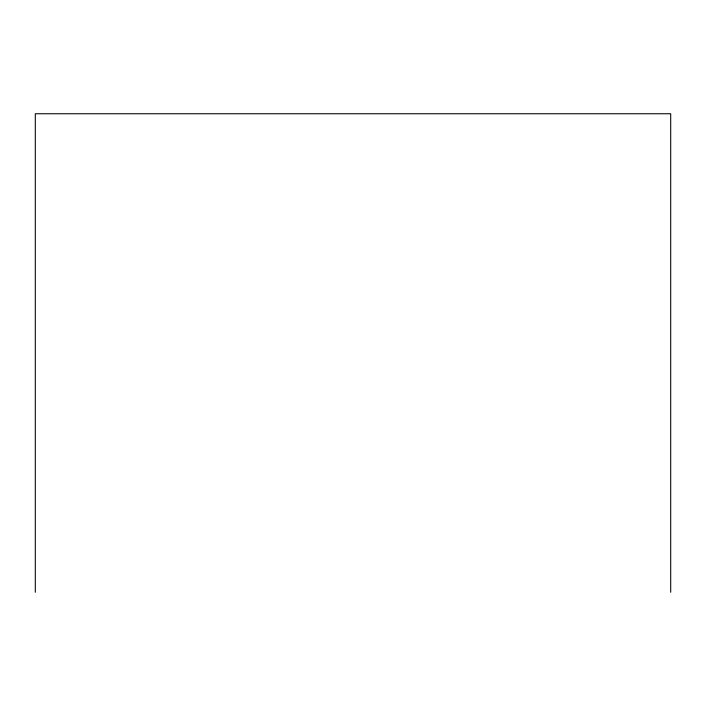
<?xml version="1.0" encoding="UTF-8"?>
<svg xmlns="http://www.w3.org/2000/svg" width="706" height="706" viewBox="0 0 706 706"><rect width="100%" height="100%" fill="white"/><g stroke="black" fill="none" stroke-linecap="round" stroke-linejoin="round"><path stroke-width="1.06" d="M670.7 592.255L670.7 113.745L35.3 113.745L35.3 592.255"/></g></svg>
